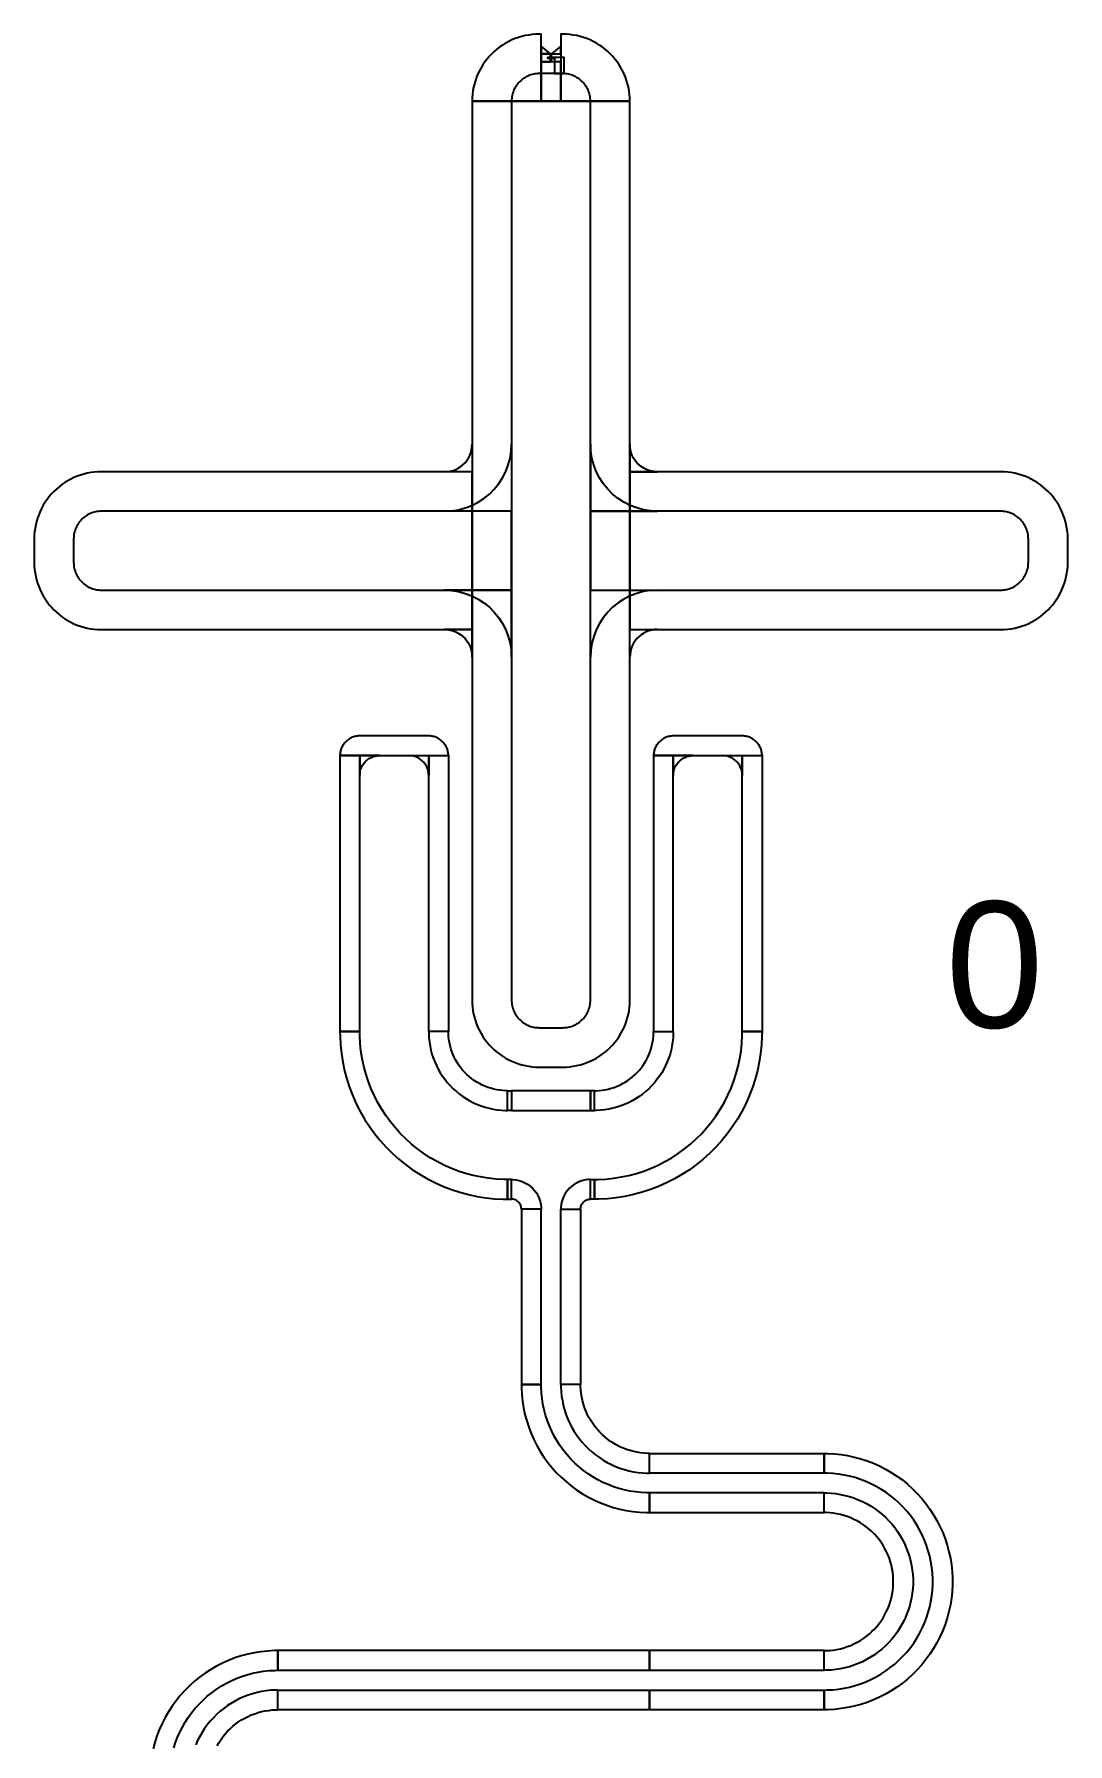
# Model space of a CAD drawing. Extents: x -3500 to 3500, y -3500 to 3500.
# Drawn here: x -257 to 267, y 866 to 1733 of the extents above; entities that cross this region are included whole.
import ezdxf

# ---------------------------------------------------------------- set-up
doc = ezdxf.new("R2010")
doc.units = 0
doc.layers.get('0').update_dxf_attribs({"linetype": 'CONTINUOUS'})
for name, color, linetype in [('BASEMETAL', 4, 'CONTINUOUS'), ('FRAME', 8, 'CONTINUOUS'), ('SECONDLAYER', 6, 'CONTINUOUS')]:
    doc.layers.add(name, color=color, linetype=linetype)
doc.styles.get("Standard").update_dxf_attribs({"font": 'arial.ttf'})

# ---------------------------------------------------------------- blocks, each defined once
blk = doc.blocks.new('CHIP_XSEARCH')
for points in [[(3482.5, 5199), (3500, 5199), (3500, 5233), (3499, 5233), (3497.22, 5232.95), (3495.45, 5232.81), (3493.68, 5232.58), (3491.93, 5232.26), (3490.2, 5231.84), (3488.49, 5231.34), (3486.82, 5230.74), (3485.17, 5230.06), (3483.56, 5229.29), (3482, 5228.44), (3480.48, 5227.51), (3479.02, 5226.51), (3477.6, 5225.42), (3476.25, 5224.27), (3474.96, 5223.04), (3473.73, 5221.75), (3472.58, 5220.4), (3471.49, 5218.98), (3470.49, 5217.52), (3469.56, 5216), (3468.71, 5214.44), (3467.94, 5212.83), (3467.26, 5211.18), (3466.66, 5209.51), (3466.16, 5207.8), (3465.74, 5206.07), (3465.42, 5204.32), (3465.19, 5202.55), (3465.05, 5200.78), (3465, 5199), (3465, 5199)], [(3527.5, 5199), (3545, 5199), (3545, 5199), (3544.95, 5200.78), (3544.81, 5202.55), (3544.58, 5204.32), (3544.26, 5206.07), (3543.84, 5207.8), (3543.34, 5209.51), (3542.74, 5211.18), (3542.06, 5212.83), (3541.29, 5214.44), (3540.44, 5216), (3539.51, 5217.52), (3538.51, 5218.98), (3537.42, 5220.4), (3536.27, 5221.75), (3535.04, 5223.04), (3533.75, 5224.27), (3532.4, 5225.42), (3530.98, 5226.51), (3529.52, 5227.51), (3528, 5228.44), (3526.44, 5229.29), (3524.83, 5230.06), (3523.18, 5230.74), (3521.51, 5231.34), (3519.8, 5231.84), (3518.07, 5232.26), (3516.32, 5232.58), (3514.55, 5232.81), (3512.78, 5232.95), (3511, 5233), (3510, 5233), (3510, 5199)], [(3504.78, 5223), (3500, 5227), (3500, 5227), (3500, 5223)], [(3504.78, 5219), (3504.78, 5223), (3500, 5223), (3500, 5219)], [(3510, 5223), (3510, 5227), (3510, 5227), (3505.22, 5223)], [(3505.22, 5219), (3505.22, 5223), (3510, 5223), (3510, 5219)], [(3510, 5199), (3510, 5219), (3500, 5219), (3500, 5199)], [(3505, 4709), (3511, 4709), (3512.78, 4709.05), (3514.55, 4709.19), (3516.32, 4709.42), (3518.07, 4709.74), (3519.8, 4710.16), (3521.51, 4710.66), (3523.18, 4711.26), (3524.83, 4711.94), (3526.44, 4712.71), (3528, 4713.56), (3529.52, 4714.49), (3530.98, 4715.49), (3532.4, 4716.58), (3533.75, 4717.73), (3535.04, 4718.96), (3536.27, 4720.25), (3537.42, 4721.6), (3538.51, 4723.02), (3539.51, 4724.48), (3540.44, 4726), (3541.29, 4727.56), (3542.06, 4729.17), (3542.74, 4730.82), (3543.34, 4732.49), (3543.84, 4734.2), (3544.26, 4735.93), (3544.58, 4737.68), (3544.81, 4739.45), (3544.95, 4741.22), (3545, 4743), (3545, 5199), (3465, 5199), (3465, 4743), (3465.05, 4741.22), (3465.19, 4739.45), (3465.42, 4737.68), (3465.74, 4735.93), (3466.16, 4734.2), (3466.66, 4732.49), (3467.26, 4730.82), (3467.94, 4729.17), (3468.71, 4727.56), (3469.56, 4726), (3470.49, 4724.48), (3471.49, 4723.02), (3472.58, 4721.6), (3473.73, 4720.25), (3474.96, 4718.96), (3476.25, 4717.73), (3477.6, 4716.58), (3479.02, 4715.49), (3480.48, 4714.49), (3482, 4713.56), (3483.56, 4712.71), (3485.17, 4711.94), (3486.82, 4711.26), (3488.49, 4710.66), (3490.2, 4710.16), (3491.93, 4709.74), (3493.68, 4709.42), (3495.45, 4709.19), (3497.22, 4709.05), (3499, 4709)], [(3465, 5011), (3451, 5011), (3452.46, 5011.08), (3453.91, 5011.31), (3455.33, 5011.69), (3456.69, 5012.21), (3458, 5012.88), (3459.23, 5013.67), (3460.37, 5014.6), (3461.4, 5015.63), (3462.33, 5016.77), (3463.12, 5018), (3463.79, 5019.31), (3464.31, 5020.67), (3464.69, 5022.09), (3464.92, 5023.54), (3465, 5025)], [(3545, 5011), (3559, 5011), (3557.54, 5011.08), (3556.09, 5011.31), (3554.67, 5011.69), (3553.31, 5012.21), (3552, 5012.88), (3550.77, 5013.67), (3549.63, 5014.6), (3548.6, 5015.63), (3547.67, 5016.77), (3546.88, 5018), (3546.21, 5019.31), (3545.69, 5020.67), (3545.31, 5022.09), (3545.08, 5023.54), (3545, 5025)], [(3465, 4971), (3465, 5011), (3277, 5011), (3275.22, 5010.95), (3273.45, 5010.81), (3271.68, 5010.58), (3269.93, 5010.26), (3268.2, 5009.84), (3266.49, 5009.34), (3264.82, 5008.74), (3263.17, 5008.06), (3261.56, 5007.29), (3260, 5006.44), (3258.48, 5005.51), (3257.02, 5004.51), (3255.6, 5003.42), (3254.25, 5002.27), (3252.96, 5001.04), (3251.73, 4999.75), (3250.58, 4998.4), (3249.49, 4996.98), (3248.49, 4995.52), (3247.56, 4994), (3246.71, 4992.44), (3245.94, 4990.83), (3245.26, 4989.18), (3244.66, 4987.51), (3244.16, 4985.8), (3243.74, 4984.07), (3243.42, 4982.32), (3243.19, 4980.55), (3243.05, 4978.78), (3243, 4977), (3243, 4965), (3243.05, 4963.22), (3243.19, 4961.45), (3243.42, 4959.68), (3243.74, 4957.93), (3244.16, 4956.2), (3244.66, 4954.49), (3245.26, 4952.82), (3245.94, 4951.17), (3246.71, 4949.56), (3247.56, 4948), (3248.49, 4946.48), (3249.49, 4945.02), (3250.58, 4943.6), (3251.73, 4942.25), (3252.96, 4940.96), (3254.25, 4939.73), (3255.6, 4938.58), (3257.02, 4937.49), (3258.48, 4936.49), (3260, 4935.56), (3261.56, 4934.71), (3263.17, 4933.94), (3264.82, 4933.26), (3266.49, 4932.66), (3268.2, 4932.16), (3269.93, 4931.74), (3271.68, 4931.42), (3273.45, 4931.19), (3275.22, 4931.05), (3277, 4931), (3465, 4931)], [(3545, 4971), (3545, 4931), (3733, 4931), (3734.78, 4931.05), (3736.55, 4931.19), (3738.32, 4931.42), (3740.07, 4931.74), (3741.8, 4932.16), (3743.51, 4932.66), (3745.18, 4933.26), (3746.83, 4933.94), (3748.44, 4934.71), (3750, 4935.56), (3751.52, 4936.49), (3752.98, 4937.49), (3754.4, 4938.58), (3755.75, 4939.73), (3757.04, 4940.96), (3758.27, 4942.25), (3759.42, 4943.6), (3760.51, 4945.02), (3761.51, 4946.48), (3762.44, 4948), (3763.29, 4949.56), (3764.06, 4951.17), (3764.74, 4952.82), (3765.34, 4954.49), (3765.84, 4956.2), (3766.26, 4957.93), (3766.58, 4959.68), (3766.81, 4961.45), (3766.95, 4963.22), (3767, 4965), (3767, 4977), (3766.95, 4978.78), (3766.81, 4980.55), (3766.58, 4982.32), (3766.26, 4984.07), (3765.84, 4985.8), (3765.34, 4987.51), (3764.74, 4989.18), (3764.06, 4990.83), (3763.29, 4992.44), (3762.44, 4994), (3761.51, 4995.52), (3760.51, 4996.98), (3759.42, 4998.4), (3758.27, 4999.75), (3757.04, 5001.04), (3755.75, 5002.27), (3754.4, 5003.42), (3752.98, 5004.51), (3751.52, 5005.51), (3750, 5006.44), (3748.44, 5007.29), (3746.83, 5008.06), (3745.18, 5008.74), (3743.51, 5009.34), (3741.8, 5009.84), (3740.07, 5010.26), (3738.32, 5010.58), (3736.55, 5010.81), (3734.78, 5010.95), (3733, 5011), (3545, 5011)], [(3465, 4931), (3451, 4931), (3452.46, 4930.92), (3453.91, 4930.69), (3455.33, 4930.31), (3456.69, 4929.79), (3458, 4929.12), (3459.23, 4928.33), (3460.37, 4927.4), (3461.4, 4926.37), (3462.33, 4925.23), (3463.12, 4924), (3463.79, 4922.69), (3464.31, 4921.33), (3464.69, 4919.91), (3464.92, 4918.46), (3465, 4917)], [(3545, 4931), (3559, 4931), (3557.54, 4930.92), (3556.09, 4930.69), (3554.67, 4930.31), (3553.31, 4929.79), (3552, 4929.12), (3550.77, 4928.33), (3549.63, 4927.4), (3548.6, 4926.37), (3547.67, 4925.23), (3546.88, 4924), (3546.21, 4922.69), (3545.69, 4921.33), (3545.31, 4919.91), (3545.08, 4918.46), (3545, 4917)], [(3425.5, 4867), (3453, 4867), (3453, 4867), (3452.99, 4867.52), (3452.95, 4868.05), (3452.88, 4868.56), (3452.78, 4869.08), (3452.66, 4869.59), (3452.51, 4870.09), (3452.34, 4870.58), (3452.14, 4871.07), (3451.91, 4871.54), (3451.66, 4872), (3451.39, 4872.45), (3451.09, 4872.88), (3450.77, 4873.29), (3450.43, 4873.69), (3450.07, 4874.07), (3449.69, 4874.43), (3449.29, 4874.77), (3448.88, 4875.09), (3448.45, 4875.39), (3448, 4875.66), (3447.54, 4875.91), (3447.07, 4876.14), (3446.58, 4876.34), (3446.09, 4876.51), (3445.59, 4876.66), (3445.08, 4876.78), (3444.56, 4876.88), (3444.05, 4876.95), (3443.52, 4876.99), (3443, 4877), (3408, 4877), (3407.48, 4876.99), (3406.95, 4876.95), (3406.44, 4876.88), (3405.92, 4876.78), (3405.41, 4876.66), (3404.91, 4876.51), (3404.42, 4876.34), (3403.93, 4876.14), (3403.46, 4875.91), (3403, 4875.66), (3402.55, 4875.39), (3402.12, 4875.09), (3401.71, 4874.77), (3401.31, 4874.43), (3400.93, 4874.07), (3400.57, 4873.69), (3400.23, 4873.29), (3399.91, 4872.88), (3399.61, 4872.45), (3399.34, 4872), (3399.09, 4871.54), (3398.86, 4871.07), (3398.66, 4870.58), (3398.49, 4870.09), (3398.34, 4869.59), (3398.22, 4869.08), (3398.12, 4868.56), (3398.05, 4868.05), (3398.01, 4867.52), (3398, 4867), (3398, 4867)], [(3584.5, 4867), (3612, 4867), (3612, 4867), (3611.99, 4867.52), (3611.95, 4868.05), (3611.88, 4868.56), (3611.78, 4869.08), (3611.66, 4869.59), (3611.51, 4870.09), (3611.34, 4870.58), (3611.14, 4871.07), (3610.91, 4871.54), (3610.66, 4872), (3610.39, 4872.45), (3610.09, 4872.88), (3609.77, 4873.29), (3609.43, 4873.69), (3609.07, 4874.07), (3608.69, 4874.43), (3608.29, 4874.77), (3607.88, 4875.09), (3607.45, 4875.39), (3607, 4875.66), (3606.54, 4875.91), (3606.07, 4876.14), (3605.58, 4876.34), (3605.09, 4876.51), (3604.59, 4876.66), (3604.08, 4876.78), (3603.56, 4876.88), (3603.05, 4876.95), (3602.52, 4876.99), (3602, 4877), (3567, 4877), (3566.48, 4876.99), (3565.95, 4876.95), (3565.44, 4876.88), (3564.92, 4876.78), (3564.41, 4876.66), (3563.91, 4876.51), (3563.42, 4876.34), (3562.93, 4876.14), (3562.46, 4875.91), (3562, 4875.66), (3561.55, 4875.39), (3561.12, 4875.09), (3560.71, 4874.77), (3560.31, 4874.43), (3559.93, 4874.07), (3559.57, 4873.69), (3559.23, 4873.29), (3558.91, 4872.88), (3558.61, 4872.45), (3558.34, 4872), (3558.09, 4871.54), (3557.86, 4871.07), (3557.66, 4870.58), (3557.49, 4870.09), (3557.34, 4869.59), (3557.22, 4869.08), (3557.12, 4868.56), (3557.05, 4868.05), (3557.01, 4867.52), (3557, 4867), (3557, 4867)], [(3408, 4727), (3408, 4867), (3398, 4867), (3398, 4727)], [(3408, 4867), (3408, 4857), (3408.05, 4858.05), (3408.22, 4859.08), (3408.49, 4860.09), (3408.86, 4861.07), (3409.34, 4862), (3409.91, 4862.88), (3410.57, 4863.69), (3411.31, 4864.43), (3412.12, 4865.09), (3413, 4865.66), (3413.93, 4866.14), (3414.91, 4866.51), (3415.92, 4866.78), (3416.95, 4866.95), (3418, 4867)], [(3443, 4867), (3443, 4857), (3442.95, 4858.05), (3442.78, 4859.08), (3442.51, 4860.09), (3442.14, 4861.07), (3441.66, 4862), (3441.09, 4862.88), (3440.43, 4863.69), (3439.69, 4864.43), (3438.88, 4865.09), (3438, 4865.66), (3437.07, 4866.14), (3436.09, 4866.51), (3435.08, 4866.78), (3434.05, 4866.95), (3433, 4867)], [(3443, 4727), (3443, 4867), (3453, 4867), (3453, 4727)], [(3567, 4727), (3567, 4867), (3557, 4867), (3557, 4727)], [(3567, 4867), (3567, 4857), (3567.05, 4858.05), (3567.22, 4859.08), (3567.49, 4860.09), (3567.86, 4861.07), (3568.34, 4862), (3568.91, 4862.88), (3569.57, 4863.69), (3570.31, 4864.43), (3571.12, 4865.09), (3572, 4865.66), (3572.93, 4866.14), (3573.91, 4866.51), (3574.92, 4866.78), (3575.95, 4866.95), (3577, 4867)], [(3602, 4867), (3602, 4857), (3601.95, 4858.05), (3601.78, 4859.08), (3601.51, 4860.09), (3601.14, 4861.07), (3600.66, 4862), (3600.09, 4862.88), (3599.43, 4863.69), (3598.69, 4864.43), (3597.88, 4865.09), (3597, 4865.66), (3596.07, 4866.14), (3595.09, 4866.51), (3594.08, 4866.78), (3593.05, 4866.95), (3592, 4867)], [(3602, 4727), (3602, 4867), (3612, 4867), (3612, 4727)], [(3483, 4652), (3481.04, 4652.03), (3477.12, 4652.23), (3473.21, 4652.64), (3469.33, 4653.26), (3465.49, 4654.07), (3461.7, 4655.09), (3457.96, 4656.3), (3454.3, 4657.71), (3450.71, 4659.31), (3447.21, 4661.09), (3443.81, 4663.05), (3440.52, 4665.19), (3437.34, 4667.5), (3434.29, 4669.97), (3431.37, 4672.6), (3428.6, 4675.37), (3425.97, 4678.29), (3423.5, 4681.34), (3421.19, 4684.52), (3419.05, 4687.81), (3417.09, 4691.21), (3415.31, 4694.71), (3413.71, 4698.3), (3412.3, 4701.96), (3411.09, 4705.7), (3410.07, 4709.49), (3409.26, 4713.33), (3408.64, 4717.21), (3408.23, 4721.12), (3408.03, 4725.04), (3408, 4727), (3398, 4727), (3398.03, 4724.77), (3398.26, 4720.33), (3398.73, 4715.91), (3399.42, 4711.51), (3400.35, 4707.16), (3401.5, 4702.86), (3402.88, 4698.63), (3404.47, 4694.47), (3406.28, 4690.41), (3408.3, 4686.44), (3410.53, 4682.59), (3412.95, 4678.86), (3415.56, 4675.26), (3418.37, 4671.8), (3421.34, 4668.49), (3424.49, 4665.34), (3427.8, 4662.37), (3431.26, 4659.56), (3434.86, 4656.95), (3438.59, 4654.53), (3442.44, 4652.3), (3446.41, 4650.28), (3450.47, 4648.47), (3454.63, 4646.88), (3458.86, 4645.5), (3463.16, 4644.35), (3467.51, 4643.42), (3471.91, 4642.73), (3476.33, 4642.26), (3480.77, 4642.03), (3483, 4642)], [(3483, 4697), (3482.21, 4697.01), (3480.65, 4697.09), (3479.08, 4697.26), (3477.53, 4697.5), (3476, 4697.83), (3474.48, 4698.24), (3472.99, 4698.72), (3471.52, 4699.28), (3470.08, 4699.92), (3468.69, 4700.64), (3467.33, 4701.42), (3466.01, 4702.28), (3464.74, 4703.2), (3463.52, 4704.19), (3462.35, 4705.24), (3461.24, 4706.35), (3460.19, 4707.52), (3459.2, 4708.74), (3458.28, 4710.01), (3457.42, 4711.33), (3456.64, 4712.69), (3455.92, 4714.08), (3455.28, 4715.52), (3454.72, 4716.99), (3454.24, 4718.48), (3453.83, 4720), (3453.5, 4721.53), (3453.26, 4723.08), (3453.09, 4724.65), (3453.01, 4726.21), (3453, 4727), (3443, 4727), (3443.01, 4725.95), (3443.12, 4723.86), (3443.34, 4721.78), (3443.67, 4719.71), (3444.11, 4717.66), (3444.65, 4715.64), (3445.29, 4713.65), (3446.04, 4711.69), (3446.9, 4709.78), (3447.85, 4707.91), (3448.89, 4706.1), (3450.03, 4704.34), (3451.27, 4702.65), (3452.58, 4701.02), (3453.99, 4699.47), (3455.47, 4697.99), (3457.02, 4696.58), (3458.65, 4695.27), (3460.34, 4694.03), (3462.1, 4692.89), (3463.91, 4691.85), (3465.78, 4690.9), (3467.69, 4690.04), (3469.65, 4689.29), (3471.64, 4688.65), (3473.66, 4688.11), (3475.71, 4687.67), (3477.78, 4687.34), (3479.86, 4687.12), (3481.95, 4687.01), (3483, 4687)], [(3527, 4652), (3528.96, 4652.03), (3532.88, 4652.23), (3536.79, 4652.64), (3540.67, 4653.26), (3544.51, 4654.07), (3548.3, 4655.09), (3552.04, 4656.3), (3555.7, 4657.71), (3559.29, 4659.31), (3562.79, 4661.09), (3566.19, 4663.05), (3569.48, 4665.19), (3572.66, 4667.5), (3575.71, 4669.97), (3578.63, 4672.6), (3581.4, 4675.37), (3584.03, 4678.29), (3586.5, 4681.34), (3588.81, 4684.52), (3590.95, 4687.81), (3592.91, 4691.21), (3594.69, 4694.71), (3596.29, 4698.3), (3597.7, 4701.96), (3598.91, 4705.7), (3599.93, 4709.49), (3600.74, 4713.33), (3601.36, 4717.21), (3601.77, 4721.12), (3601.97, 4725.04), (3602, 4727), (3612, 4727), (3611.97, 4724.77), (3611.74, 4720.33), (3611.27, 4715.91), (3610.58, 4711.51), (3609.65, 4707.16), (3608.5, 4702.86), (3607.12, 4698.63), (3605.53, 4694.47), (3603.72, 4690.41), (3601.7, 4686.44), (3599.47, 4682.59), (3597.05, 4678.86), (3594.44, 4675.26), (3591.63, 4671.8), (3588.66, 4668.49), (3585.51, 4665.34), (3582.2, 4662.37), (3578.74, 4659.56), (3575.14, 4656.95), (3571.41, 4654.53), (3567.56, 4652.3), (3563.59, 4650.28), (3559.53, 4648.47), (3555.37, 4646.88), (3551.14, 4645.5), (3546.84, 4644.35), (3542.49, 4643.42), (3538.09, 4642.73), (3533.67, 4642.26), (3529.23, 4642.03), (3527, 4642)], [(3527, 4697), (3527.79, 4697.01), (3529.35, 4697.09), (3530.92, 4697.26), (3532.47, 4697.5), (3534, 4697.83), (3535.52, 4698.24), (3537.01, 4698.72), (3538.48, 4699.28), (3539.92, 4699.92), (3541.31, 4700.64), (3542.67, 4701.42), (3543.99, 4702.28), (3545.26, 4703.2), (3546.48, 4704.19), (3547.65, 4705.24), (3548.76, 4706.35), (3549.81, 4707.52), (3550.8, 4708.74), (3551.72, 4710.01), (3552.58, 4711.33), (3553.36, 4712.69), (3554.08, 4714.08), (3554.72, 4715.52), (3555.28, 4716.99), (3555.76, 4718.48), (3556.17, 4720), (3556.5, 4721.53), (3556.74, 4723.08), (3556.91, 4724.65), (3556.99, 4726.21), (3557, 4727), (3567, 4727), (3566.99, 4725.95), (3566.88, 4723.86), (3566.66, 4721.78), (3566.33, 4719.71), (3565.89, 4717.66), (3565.35, 4715.64), (3564.71, 4713.65), (3563.96, 4711.69), (3563.1, 4709.78), (3562.15, 4707.91), (3561.11, 4706.1), (3559.97, 4704.34), (3558.73, 4702.65), (3557.42, 4701.02), (3556.01, 4699.47), (3554.53, 4697.99), (3552.98, 4696.58), (3551.35, 4695.27), (3549.66, 4694.03), (3547.9, 4692.89), (3546.09, 4691.85), (3544.22, 4690.9), (3542.31, 4690.04), (3540.35, 4689.29), (3538.36, 4688.65), (3536.34, 4688.11), (3534.29, 4687.67), (3532.22, 4687.34), (3530.14, 4687.12), (3528.05, 4687.01), (3527, 4687)], [(3485, 4687), (3483, 4687), (3483, 4697), (3485, 4697)], [(3525, 4687), (3525, 4697), (3485, 4697), (3485, 4687)], [(3525, 4687), (3527, 4687), (3527, 4697), (3525, 4697)], [(3485, 4652), (3483, 4652), (3483, 4642), (3485, 4642)], [(3490, 4637), (3489.99, 4637.26), (3489.94, 4637.78), (3489.83, 4638.29), (3489.67, 4638.79), (3489.46, 4639.27), (3489.19, 4639.72), (3488.89, 4640.15), (3488.54, 4640.54), (3488.15, 4640.89), (3487.72, 4641.19), (3487.27, 4641.46), (3486.79, 4641.67), (3486.29, 4641.83), (3485.78, 4641.94), (3485.26, 4641.99), (3485, 4642), (3485, 4652), (3485.79, 4651.98), (3487.35, 4651.82), (3488.88, 4651.49), (3490.38, 4651), (3491.81, 4650.37), (3493.17, 4649.58), (3494.44, 4648.66), (3495.61, 4647.61), (3496.66, 4646.44), (3497.58, 4645.17), (3498.37, 4643.81), (3499, 4642.38), (3499.49, 4640.88), (3499.82, 4639.35), (3499.98, 4637.79), (3500, 4637)], [(3520, 4637), (3520.01, 4637.26), (3520.06, 4637.78), (3520.17, 4638.29), (3520.33, 4638.79), (3520.54, 4639.27), (3520.81, 4639.72), (3521.11, 4640.15), (3521.46, 4640.54), (3521.85, 4640.89), (3522.28, 4641.19), (3522.73, 4641.46), (3523.21, 4641.67), (3523.71, 4641.83), (3524.22, 4641.94), (3524.74, 4641.99), (3525, 4642), (3525, 4652), (3524.21, 4651.98), (3522.65, 4651.82), (3521.12, 4651.49), (3519.62, 4651), (3518.19, 4650.37), (3516.83, 4649.58), (3515.56, 4648.66), (3514.39, 4647.61), (3513.34, 4646.44), (3512.42, 4645.17), (3511.63, 4643.81), (3511, 4642.38), (3510.51, 4640.88), (3510.18, 4639.35), (3510.02, 4637.79), (3510, 4637)], [(3525, 4652), (3527, 4652), (3527, 4642), (3525, 4642)], [(3500, 4548), (3500, 4637), (3490, 4637), (3490, 4548)], [(3510, 4548), (3510, 4637), (3520, 4637), (3520, 4548)], [(3555, 4493), (3553.56, 4493.02), (3550.68, 4493.17), (3547.82, 4493.47), (3544.98, 4493.92), (3542.16, 4494.52), (3539.38, 4495.26), (3536.64, 4496.15), (3533.95, 4497.19), (3531.32, 4498.36), (3528.76, 4499.67), (3526.26, 4501.1), (3523.85, 4502.67), (3521.52, 4504.37), (3519.28, 4506.18), (3517.14, 4508.1), (3515.1, 4510.14), (3513.18, 4512.28), (3511.37, 4514.52), (3509.67, 4516.85), (3508.1, 4519.26), (3506.67, 4521.76), (3505.36, 4524.32), (3504.19, 4526.95), (3503.15, 4529.64), (3502.26, 4532.38), (3501.52, 4535.16), (3500.92, 4537.98), (3500.47, 4540.82), (3500.17, 4543.68), (3500.02, 4546.56), (3500, 4548), (3490, 4548), (3490.02, 4546.3), (3490.2, 4542.9), (3490.56, 4539.52), (3491.09, 4536.15), (3491.8, 4532.83), (3492.68, 4529.54), (3493.73, 4526.3), (3494.95, 4523.13), (3496.33, 4520.02), (3497.88, 4516.98), (3499.58, 4514.04), (3501.43, 4511.18), (3503.43, 4508.43), (3505.57, 4505.79), (3507.85, 4503.26), (3510.26, 4500.85), (3512.79, 4498.57), (3515.43, 4496.43), (3518.18, 4494.43), (3521.04, 4492.58), (3523.98, 4490.88), (3527.02, 4489.33), (3530.13, 4487.95), (3533.3, 4486.73), (3536.54, 4485.68), (3539.83, 4484.8), (3543.15, 4484.09), (3546.52, 4483.56), (3549.9, 4483.2), (3553.3, 4483.02), (3555, 4483)], [(3555, 4513), (3554.08, 4513.01), (3552.25, 4513.11), (3550.43, 4513.3), (3548.62, 4513.59), (3546.83, 4513.97), (3545.06, 4514.44), (3543.32, 4515.01), (3541.61, 4515.66), (3539.93, 4516.41), (3538.3, 4517.24), (3536.71, 4518.16), (3535.18, 4519.16), (3533.69, 4520.23), (3532.27, 4521.39), (3530.91, 4522.61), (3529.61, 4523.91), (3528.39, 4525.27), (3527.23, 4526.69), (3526.16, 4528.18), (3525.16, 4529.71), (3524.24, 4531.3), (3523.41, 4532.93), (3522.66, 4534.61), (3522.01, 4536.32), (3521.44, 4538.06), (3520.97, 4539.83), (3520.59, 4541.62), (3520.3, 4543.43), (3520.11, 4545.25), (3520.01, 4547.08), (3520, 4548), (3510, 4548), (3510.02, 4546.82), (3510.14, 4544.47), (3510.38, 4542.13), (3510.75, 4539.8), (3511.24, 4537.49), (3511.85, 4535.22), (3512.58, 4532.98), (3513.43, 4530.78), (3514.38, 4528.63), (3515.45, 4526.53), (3516.63, 4524.49), (3517.91, 4522.51), (3519.3, 4520.61), (3520.78, 4518.77), (3522.36, 4517.02), (3524.02, 4515.36), (3525.77, 4513.78), (3527.61, 4512.3), (3529.51, 4510.91), (3531.49, 4509.63), (3533.53, 4508.45), (3535.63, 4507.38), (3537.78, 4506.43), (3539.98, 4505.58), (3542.22, 4504.85), (3544.49, 4504.24), (3546.8, 4503.75), (3549.13, 4503.38), (3551.47, 4503.14), (3553.82, 4503.02), (3555, 4503)], [(3643.55, 4503), (3555, 4503), (3555, 4513), (3643.55, 4513)], [(3643.55, 4393), (3644.99, 4393.02), (3647.86, 4393.17), (3650.73, 4393.47), (3653.57, 4393.92), (3656.39, 4394.52), (3659.17, 4395.26), (3661.91, 4396.15), (3664.59, 4397.19), (3667.22, 4398.36), (3669.79, 4399.67), (3672.28, 4401.1), (3674.7, 4402.67), (3677.03, 4404.37), (3679.27, 4406.18), (3681.41, 4408.1), (3683.44, 4410.14), (3685.37, 4412.28), (3687.18, 4414.52), (3688.87, 4416.85), (3690.44, 4419.26), (3691.88, 4421.76), (3693.19, 4424.32), (3694.36, 4426.95), (3695.39, 4429.64), (3696.28, 4432.38), (3697.03, 4435.16), (3697.63, 4437.98), (3698.08, 4440.82), (3698.38, 4443.68), (3698.53, 4446.56), (3698.53, 4449.44), (3698.38, 4452.32), (3698.08, 4455.18), (3697.63, 4458.02), (3697.03, 4460.84), (3696.28, 4463.62), (3695.39, 4466.36), (3694.36, 4469.05), (3693.19, 4471.68), (3691.88, 4474.24), (3690.44, 4476.74), (3688.87, 4479.15), (3687.18, 4481.48), (3685.37, 4483.72), (3683.44, 4485.86), (3681.41, 4487.9), (3679.27, 4489.82), (3677.03, 4491.63), (3674.7, 4493.33), (3672.28, 4494.9), (3669.79, 4496.33), (3667.22, 4497.64), (3664.59, 4498.81), (3661.91, 4499.85), (3659.17, 4500.74), (3656.39, 4501.48), (3653.57, 4502.08), (3650.73, 4502.53), (3647.86, 4502.83), (3644.99, 4502.98), (3643.55, 4503), (3643.55, 4513), (3645.25, 4512.98), (3648.65, 4512.8), (3652.03, 4512.44), (3655.39, 4511.91), (3658.72, 4511.2), (3662.01, 4510.32), (3665.24, 4509.27), (3668.42, 4508.05), (3671.53, 4506.67), (3674.56, 4505.12), (3677.51, 4503.42), (3680.36, 4501.57), (3683.12, 4499.57), (3685.76, 4497.43), (3688.29, 4495.15), (3690.7, 4492.74), (3692.97, 4490.21), (3695.11, 4487.57), (3697.11, 4484.82), (3698.97, 4481.96), (3700.67, 4479.02), (3702.21, 4475.98), (3703.6, 4472.87), (3704.82, 4469.7), (3705.87, 4466.46), (3706.75, 4463.17), (3707.46, 4459.85), (3707.99, 4456.48), (3708.35, 4453.1), (3708.52, 4449.7), (3708.52, 4446.3), (3708.35, 4442.9), (3707.99, 4439.52), (3707.46, 4436.15), (3706.75, 4432.83), (3705.87, 4429.54), (3704.82, 4426.3), (3703.6, 4423.13), (3702.21, 4420.02), (3700.67, 4416.98), (3698.97, 4414.04), (3697.11, 4411.18), (3695.11, 4408.43), (3692.97, 4405.79), (3690.7, 4403.26), (3688.29, 4400.85), (3685.76, 4398.57), (3683.12, 4396.43), (3680.36, 4394.43), (3677.51, 4392.58), (3674.56, 4390.88), (3671.53, 4389.33), (3668.42, 4387.95), (3665.24, 4386.73), (3662.01, 4385.68), (3658.72, 4384.8), (3655.39, 4384.09), (3652.03, 4383.56), (3648.65, 4383.2), (3645.25, 4383.02), (3643.55, 4383)], [(3643.55, 4493), (3555, 4493), (3555, 4483), (3643.55, 4483)], [(3643.55, 4413), (3644.46, 4413.01), (3646.29, 4413.11), (3648.11, 4413.3), (3649.92, 4413.59), (3651.72, 4413.97), (3653.49, 4414.44), (3655.23, 4415.01), (3656.94, 4415.66), (3658.61, 4416.41), (3660.25, 4417.24), (3661.83, 4418.16), (3663.37, 4419.16), (3664.85, 4420.23), (3666.28, 4421.39), (3667.64, 4422.61), (3668.93, 4423.91), (3670.16, 4425.27), (3671.31, 4426.69), (3672.39, 4428.18), (3673.39, 4429.71), (3674.31, 4431.3), (3675.14, 4432.93), (3675.88, 4434.61), (3676.54, 4436.32), (3677.11, 4438.06), (3677.58, 4439.83), (3677.96, 4441.62), (3678.25, 4443.43), (3678.44, 4445.25), (3678.53, 4447.08), (3678.53, 4448.92), (3678.44, 4450.75), (3678.25, 4452.57), (3677.96, 4454.38), (3677.58, 4456.17), (3677.11, 4457.94), (3676.54, 4459.68), (3675.88, 4461.39), (3675.14, 4463.07), (3674.31, 4464.7), (3673.39, 4466.29), (3672.39, 4467.82), (3671.31, 4469.31), (3670.16, 4470.73), (3668.93, 4472.09), (3667.64, 4473.39), (3666.28, 4474.61), (3664.85, 4475.77), (3663.37, 4476.84), (3661.83, 4477.84), (3660.25, 4478.76), (3658.61, 4479.59), (3656.94, 4480.34), (3655.23, 4480.99), (3653.49, 4481.56), (3651.72, 4482.03), (3649.92, 4482.41), (3648.11, 4482.7), (3646.29, 4482.89), (3644.46, 4482.99), (3643.55, 4483), (3643.55, 4493), (3644.72, 4492.98), (3647.08, 4492.86), (3649.42, 4492.62), (3651.75, 4492.25), (3654.05, 4491.76), (3656.33, 4491.15), (3658.57, 4490.42), (3660.77, 4489.57), (3662.92, 4488.62), (3665.02, 4487.55), (3667.06, 4486.37), (3669.03, 4485.09), (3670.94, 4483.7), (3672.77, 4482.22), (3674.52, 4480.64), (3676.19, 4478.98), (3677.76, 4477.23), (3679.25, 4475.39), (3680.63, 4473.49), (3681.92, 4471.51), (3683.09, 4469.47), (3684.16, 4467.37), (3685.12, 4465.22), (3685.97, 4463.02), (3686.69, 4460.78), (3687.3, 4458.51), (3687.79, 4456.2), (3688.16, 4453.87), (3688.41, 4451.53), (3688.53, 4449.18), (3688.53, 4446.82), (3688.41, 4444.47), (3688.16, 4442.13), (3687.79, 4439.8), (3687.3, 4437.49), (3686.69, 4435.22), (3685.97, 4432.98), (3685.12, 4430.78), (3684.16, 4428.63), (3683.09, 4426.53), (3681.92, 4424.49), (3680.63, 4422.51), (3679.25, 4420.61), (3677.76, 4418.77), (3676.19, 4417.02), (3674.52, 4415.36), (3672.77, 4413.78), (3670.94, 4412.3), (3669.03, 4410.91), (3667.06, 4409.63), (3665.02, 4408.45), (3662.92, 4407.38), (3660.77, 4406.43), (3658.57, 4405.58), (3656.33, 4404.85), (3654.05, 4404.24), (3651.75, 4403.75), (3649.42, 4403.38), (3647.08, 4403.14), (3644.72, 4403.02), (3643.55, 4403)], [(3366.45, 4403), (3555, 4403), (3555, 4413), (3366.45, 4413)], [(3555, 4403), (3643.55, 4403), (3643.55, 4413), (3555, 4413)], [(3366.45, 4393), (3555, 4393), (3555, 4383), (3366.45, 4383)], [(3555, 4393), (3643.55, 4393), (3643.55, 4383), (3555, 4383)]]:
    blk.add_lwpolyline(points, close=True)
for points in [[(3313.72, 4363.62), (3314.61, 4366.36), (3315.64, 4369.05), (3316.81, 4371.68), (3318.12, 4374.24), (3319.56, 4376.74), (3321.13, 4379.15), (3322.82, 4381.48), (3324.63, 4383.72), (3326.56, 4385.86), (3328.59, 4387.9), (3330.73, 4389.82), (3332.97, 4391.63), (3335.3, 4393.33), (3337.72, 4394.9), (3340.21, 4396.33), (3342.78, 4397.64), (3345.41, 4398.81), (3348.09, 4399.85), (3350.83, 4400.74), (3353.61, 4401.48), (3356.43, 4402.08), (3359.27, 4402.53), (3362.14, 4402.83), (3365.01, 4402.98), (3366.45, 4403), (3366.45, 4413), (3364.75, 4412.98), (3361.35, 4412.8), (3357.97, 4412.44), (3354.61, 4411.91), (3351.28, 4411.2), (3347.99, 4410.32), (3344.76, 4409.27), (3341.58, 4408.05), (3338.47, 4406.67), (3335.44, 4405.12), (3332.49, 4403.42), (3329.64, 4401.57), (3326.88, 4399.57), (3324.24, 4397.43), (3321.71, 4395.15), (3319.3, 4392.74), (3317.03, 4390.21), (3314.89, 4387.57), (3312.89, 4384.82), (3311.03, 4381.96), (3309.33, 4379.02), (3307.79, 4375.98), (3306.4, 4372.87), (3305.18, 4369.7), (3304.13, 4366.46), (3303.25, 4363.17)], [(3335.69, 4364.7), (3336.61, 4366.29), (3337.61, 4367.82), (3338.69, 4369.31), (3339.84, 4370.73), (3341.07, 4372.09), (3342.36, 4373.39), (3343.72, 4374.61), (3345.15, 4375.77), (3346.63, 4376.84), (3348.17, 4377.84), (3349.75, 4378.76), (3351.39, 4379.59), (3353.06, 4380.34), (3354.77, 4380.99), (3356.51, 4381.56), (3358.28, 4382.03), (3360.08, 4382.41), (3361.89, 4382.7), (3363.71, 4382.89), (3365.54, 4382.99), (3366.45, 4383), (3366.45, 4393), (3365.28, 4392.98), (3362.92, 4392.86), (3360.58, 4392.62), (3358.25, 4392.25), (3355.95, 4391.76), (3353.67, 4391.15), (3351.43, 4390.42), (3349.23, 4389.57), (3347.08, 4388.62), (3344.98, 4387.55), (3342.94, 4386.37), (3340.97, 4385.09), (3339.06, 4383.7), (3337.23, 4382.22), (3335.48, 4380.64), (3333.81, 4378.98), (3332.24, 4377.23), (3330.75, 4375.39), (3329.37, 4373.49), (3328.08, 4371.51), (3326.91, 4369.47), (3325.84, 4367.37), (3324.88, 4365.22)]]:
    blk.add_lwpolyline(points)
at = {"layer": 'SECONDLAYER'}
for points in [[(3503.25, 5221.23), (3503.25, 5220.77), (3504.78, 5220.77), (3504.78, 5221.23)], [(3504.78, 5221.23), (3504.78, 5220.77), (3505.22, 5220.77), (3505.22, 5221.23)], [(3505.22, 5221.23), (3505.22, 5220.77), (3506.75, 5220.77), (3506.75, 5221.23)], [(3506.75, 5221.23), (3506.75, 5213), (3511.75, 5213), (3511.75, 5221.23)], [(3505, 5213), (3499, 5213), (3498.27, 5212.98), (3497.54, 5212.92), (3496.81, 5212.83), (3496.09, 5212.69), (3495.38, 5212.52), (3494.67, 5212.31), (3493.98, 5212.07), (3493.31, 5211.79), (3492.64, 5211.47), (3492, 5211.12), (3491.38, 5210.74), (3490.77, 5210.33), (3490.19, 5209.88), (3489.63, 5209.4), (3489.1, 5208.9), (3488.6, 5208.37), (3488.12, 5207.81), (3487.67, 5207.23), (3487.26, 5206.62), (3486.88, 5206), (3486.53, 5205.36), (3486.21, 5204.69), (3485.93, 5204.02), (3485.69, 5203.33), (3485.48, 5202.62), (3485.31, 5201.91), (3485.17, 5201.19), (3485.08, 5200.46), (3485.02, 5199.73), (3485, 5199), (3485, 4743), (3485.02, 4742.27), (3485.08, 4741.54), (3485.17, 4740.81), (3485.31, 4740.09), (3485.48, 4739.38), (3485.69, 4738.67), (3485.93, 4737.98), (3486.21, 4737.31), (3486.53, 4736.64), (3486.88, 4736), (3487.26, 4735.38), (3487.67, 4734.77), (3488.12, 4734.19), (3488.6, 4733.63), (3489.1, 4733.1), (3489.63, 4732.6), (3490.19, 4732.12), (3490.77, 4731.67), (3491.38, 4731.26), (3492, 4730.88), (3492.64, 4730.53), (3493.31, 4730.21), (3493.98, 4729.93), (3494.67, 4729.69), (3495.38, 4729.48), (3496.09, 4729.31), (3496.81, 4729.17), (3497.54, 4729.08), (3498.27, 4729.02), (3499, 4729), (3511, 4729), (3511.73, 4729.02), (3512.46, 4729.08), (3513.19, 4729.17), (3513.91, 4729.31), (3514.62, 4729.48), (3515.33, 4729.69), (3516.02, 4729.93), (3516.69, 4730.21), (3517.36, 4730.53), (3518, 4730.88), (3518.62, 4731.26), (3519.23, 4731.67), (3519.81, 4732.12), (3520.37, 4732.6), (3520.9, 4733.1), (3521.4, 4733.63), (3521.88, 4734.19), (3522.33, 4734.77), (3522.74, 4735.38), (3523.12, 4736), (3523.47, 4736.64), (3523.79, 4737.31), (3524.07, 4737.98), (3524.31, 4738.67), (3524.52, 4739.38), (3524.69, 4740.09), (3524.83, 4740.81), (3524.92, 4741.54), (3524.98, 4742.27), (3525, 4743), (3525, 5199), (3524.98, 5199.73), (3524.92, 5200.46), (3524.83, 5201.19), (3524.69, 5201.91), (3524.52, 5202.62), (3524.31, 5203.33), (3524.07, 5204.02), (3523.79, 5204.69), (3523.47, 5205.36), (3523.12, 5206), (3522.74, 5206.62), (3522.33, 5207.23), (3521.88, 5207.81), (3521.4, 5208.37), (3520.9, 5208.9), (3520.37, 5209.4), (3519.81, 5209.88), (3519.23, 5210.33), (3518.62, 5210.74), (3518, 5211.12), (3517.36, 5211.47), (3516.69, 5211.79), (3516.02, 5212.07), (3515.33, 5212.31), (3514.62, 5212.52), (3513.91, 5212.69), (3513.19, 5212.83), (3512.46, 5212.92), (3511.73, 5212.98), (3511, 5213)], [(3485, 4991), (3451, 4991), (3454.55, 4991.19), (3458.07, 4991.74), (3461.51, 4992.66), (3464.83, 4993.94), (3468, 4995.56), (3470.98, 4997.49), (3473.75, 4999.73), (3476.27, 5002.25), (3478.51, 5005.02), (3480.44, 5008), (3482.06, 5011.17), (3483.34, 5014.49), (3484.26, 5017.93), (3484.81, 5021.45), (3485, 5025)], [(3525, 4991), (3559, 4991), (3555.45, 4991.19), (3551.93, 4991.74), (3548.49, 4992.66), (3545.17, 4993.94), (3542, 4995.56), (3539.02, 4997.49), (3536.25, 4999.73), (3533.73, 5002.25), (3531.49, 5005.02), (3529.56, 5008), (3527.94, 5011.17), (3526.66, 5014.49), (3525.74, 5017.93), (3525.19, 5021.45), (3525, 5025)], [(3485, 4971), (3485, 4991), (3277, 4991), (3276.27, 4990.98), (3275.54, 4990.92), (3274.81, 4990.83), (3274.09, 4990.69), (3273.38, 4990.52), (3272.67, 4990.31), (3271.98, 4990.07), (3271.31, 4989.79), (3270.64, 4989.47), (3270, 4989.12), (3269.38, 4988.74), (3268.77, 4988.33), (3268.19, 4987.88), (3267.63, 4987.4), (3267.1, 4986.9), (3266.6, 4986.37), (3266.12, 4985.81), (3265.67, 4985.23), (3265.26, 4984.62), (3264.88, 4984), (3264.53, 4983.36), (3264.21, 4982.69), (3263.93, 4982.02), (3263.69, 4981.33), (3263.48, 4980.62), (3263.31, 4979.91), (3263.17, 4979.19), (3263.08, 4978.46), (3263.02, 4977.73), (3263, 4977), (3263, 4965), (3263.02, 4964.27), (3263.08, 4963.54), (3263.17, 4962.81), (3263.31, 4962.09), (3263.48, 4961.38), (3263.69, 4960.67), (3263.93, 4959.98), (3264.21, 4959.31), (3264.53, 4958.64), (3264.88, 4958), (3265.26, 4957.38), (3265.67, 4956.77), (3266.12, 4956.19), (3266.6, 4955.63), (3267.1, 4955.1), (3267.63, 4954.6), (3268.19, 4954.12), (3268.77, 4953.67), (3269.38, 4953.26), (3270, 4952.88), (3270.64, 4952.53), (3271.31, 4952.21), (3271.98, 4951.93), (3272.67, 4951.69), (3273.38, 4951.48), (3274.09, 4951.31), (3274.81, 4951.17), (3275.54, 4951.08), (3276.27, 4951.02), (3277, 4951), (3485, 4951)], [(3525, 4971), (3525, 4951), (3733, 4951), (3733.73, 4951.02), (3734.46, 4951.08), (3735.19, 4951.17), (3735.91, 4951.31), (3736.62, 4951.48), (3737.33, 4951.69), (3738.02, 4951.93), (3738.69, 4952.21), (3739.36, 4952.53), (3740, 4952.88), (3740.62, 4953.26), (3741.23, 4953.67), (3741.81, 4954.12), (3742.37, 4954.6), (3742.9, 4955.1), (3743.4, 4955.63), (3743.88, 4956.19), (3744.33, 4956.77), (3744.74, 4957.38), (3745.12, 4958), (3745.47, 4958.64), (3745.79, 4959.31), (3746.07, 4959.98), (3746.31, 4960.67), (3746.52, 4961.38), (3746.69, 4962.09), (3746.83, 4962.81), (3746.92, 4963.54), (3746.98, 4964.27), (3747, 4965), (3747, 4977), (3746.98, 4977.73), (3746.92, 4978.46), (3746.83, 4979.19), (3746.69, 4979.91), (3746.52, 4980.62), (3746.31, 4981.33), (3746.07, 4982.02), (3745.79, 4982.69), (3745.47, 4983.36), (3745.12, 4984), (3744.74, 4984.62), (3744.33, 4985.23), (3743.88, 4985.81), (3743.4, 4986.37), (3742.9, 4986.9), (3742.37, 4987.4), (3741.81, 4987.88), (3741.23, 4988.33), (3740.62, 4988.74), (3740, 4989.12), (3739.36, 4989.47), (3738.69, 4989.79), (3738.02, 4990.07), (3737.33, 4990.31), (3736.62, 4990.52), (3735.91, 4990.69), (3735.19, 4990.83), (3734.46, 4990.92), (3733.73, 4990.98), (3733, 4991), (3525, 4991)], [(3485, 4951), (3451, 4951), (3454.55, 4950.81), (3458.07, 4950.26), (3461.51, 4949.34), (3464.83, 4948.06), (3468, 4946.44), (3470.98, 4944.51), (3473.75, 4942.27), (3476.27, 4939.75), (3478.51, 4936.98), (3480.44, 4934), (3482.06, 4930.83), (3483.34, 4927.51), (3484.26, 4924.07), (3484.81, 4920.55), (3485, 4917)], [(3525, 4951), (3559, 4951), (3555.45, 4950.81), (3551.93, 4950.26), (3548.49, 4949.34), (3545.17, 4948.06), (3542, 4946.44), (3539.02, 4944.51), (3536.25, 4942.27), (3533.73, 4939.75), (3531.49, 4936.98), (3529.56, 4934), (3527.94, 4930.83), (3526.66, 4927.51), (3525.74, 4924.07), (3525.19, 4920.55), (3525, 4917)]]:
    blk.add_lwpolyline(points, close=True, dxfattribs=at)
at = {"layer": 'FRAME'}
blk.add_text('0', height=64, dxfattribs=at).set_placement((3705, 4729))

msp = doc.modelspace()

# ---------------------------------------------------------------- block references
at = {"layer": 'BASEMETAL'}
msp.add_blockref('CHIP_XSEARCH', (-3500, -3500), dxfattribs=at)

doc.saveas('drawing.dxf')
